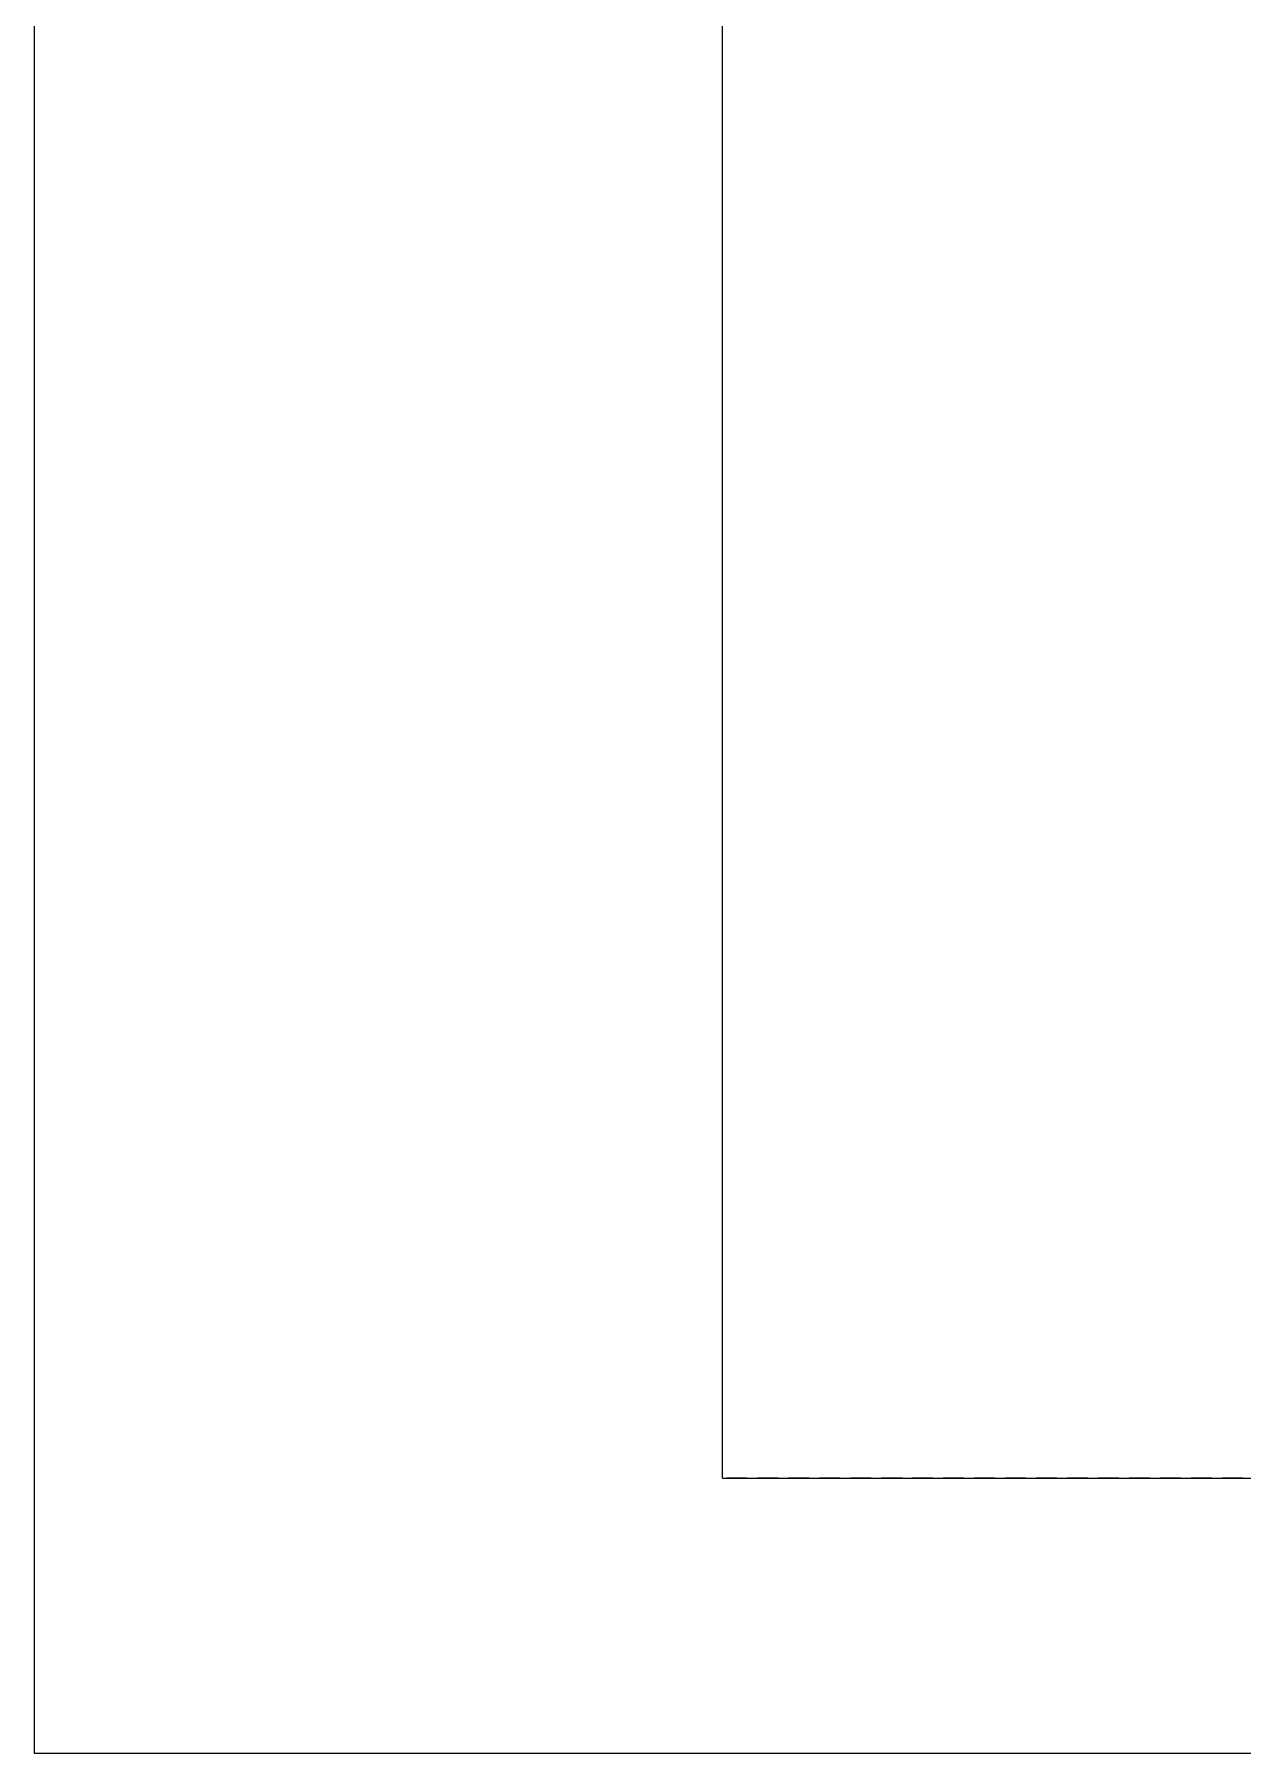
# Model space of a CAD drawing. Header units: millimetres. Extents: x 32721 to 103787, y 57624 to 127312.
# Drawn here: x 42543.3 to 42835.8, y 64730.5 to 65146.8 of the extents above; entities that cross this region are included whole.
import ezdxf

# ---------------------------------------------------------------- set-up
doc = ezdxf.new("R2010")
doc.units = ezdxf.units.MM
doc.header["$LTSCALE"] = 10
doc.linetypes.add('DASHED', pattern=[0.75, 0.5, -0.25])
for name, color, linetype, lineweight in [('1轮廓实线层', 7, 'Continuous', 18), ('2细线层', 4, 'Continuous', 18), ('图框层', 7, 'Continuous', 18)]:
    doc.layers.add(name, color=color, linetype=linetype, lineweight=lineweight)

msp = doc.modelspace()

# ---------------------------------------------------------------- linework, layer by layer
at = {"layer": '1轮廓实线层', "linetype": 'DASHED'}
msp.add_lwpolyline([(42709.92, 65663.32), (43645.86, 65663.32), (43645.86, 64797.17), (42709.92, 64797.17)], close=True, dxfattribs=at)
at = {"layer": '2细线层'}
for p, q in [((42543.25, 64730.5), (42543.25, 67530.5)), ((46503.25, 64730.5), (42543.25, 64730.5))]:
    msp.add_line(p, q, dxfattribs=at)
at = {"layer": '图框层'}
for q in [(42709.92, 67463.84), (46436.59, 64797.17)]:
    msp.add_line((42709.92, 64797.17), q, dxfattribs=at)

doc.saveas('drawing.dxf')
